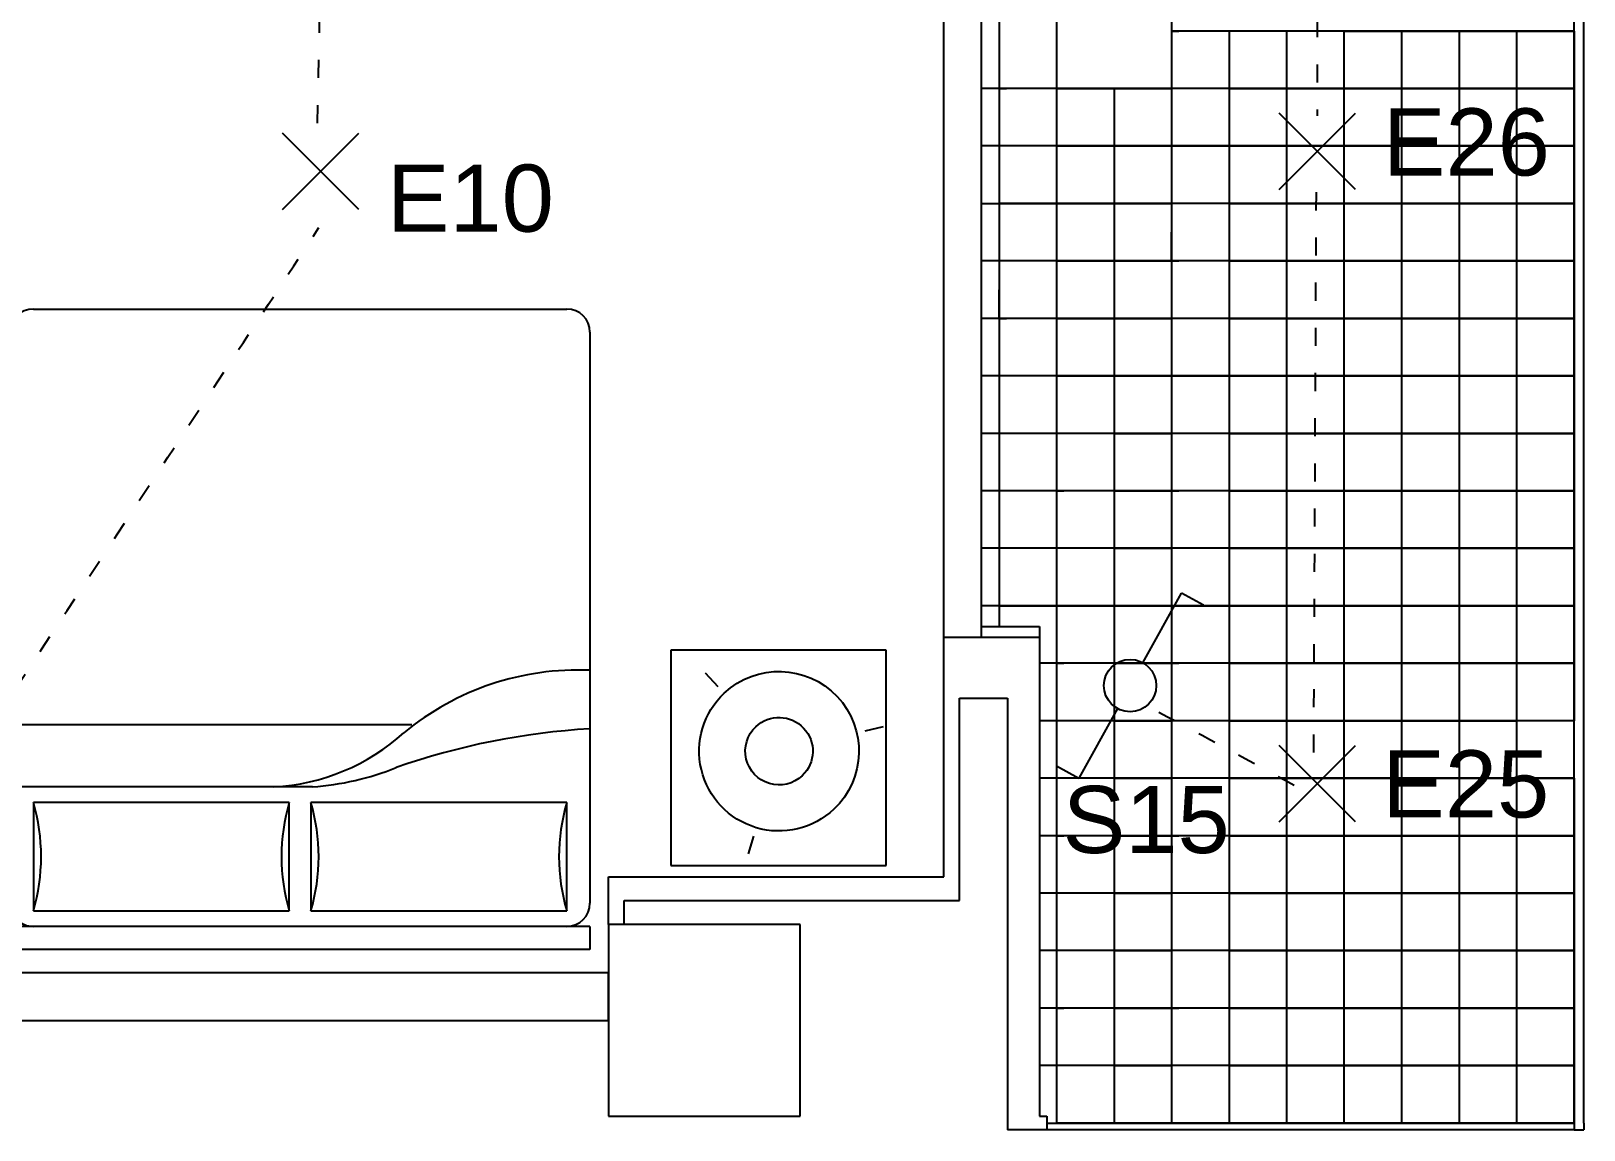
# Model space of a CAD drawing. Header units: millimetres. Extents: x 2377 to 4712, y -254 to 3188.
# Drawn here: x 4513.5 to 4565.1, y 1761.8 to 1798.3 of the extents above; entities that cross this region are included whole.
import ezdxf

# ---------------------------------------------------------------- set-up
doc = ezdxf.new("R2010")
doc.units = ezdxf.units.MM
doc.linetypes.add('ACAD_ISO03W100', pattern=[30, 12, -18])
doc.layers.add('C1', color=10, linetype='Continuous')
doc.layers.add('Mobiliario', color=254, linetype='Continuous')
doc.styles.get("Standard").update_dxf_attribs({"font": 'arial.ttf'})

# ---------------------------------------------------------------- blocks, each defined once
blk = doc.blocks.new('MHPLS012')
at = {"layer": 'Mobiliario'}
for p, q in [((-2.0238, 0.95), (-0.1524, 0.95)), ((-0.0762, 0.95), (-0.0762, -0.95)), ((-0.0762, 0.95), (0, 0.95)), ((0, 0.95), (0, -0.95)), ((-2.1, -0.8738), (-2.1, 0.8738)), ((-0.4826, 0.8738), (-0.4826, 0.0356)), ((-0.127, 0.8738), (-0.4826, 0.8738)), ((-0.127, 0.0356), (-0.127, 0.8738)), ((-0.7366, 0.3658), (-0.7366, -0.95)), ((-0.5334, 0.0406), (-0.5334, -0.95)), ((-0.4826, 0.0356), (-0.127, 0.0356)), ((-0.4826, -0.0356), (-0.4826, -0.8738)), ((-0.127, -0.0356), (-0.4826, -0.0356)), ((-0.127, -0.8738), (-0.127, -0.0356)), ((-0.4826, -0.8738), (-0.127, -0.8738)), ((-0.1524, -0.95), (-2.0238, -0.95)), ((-0.0762, -0.95), (0, -0.95))]:
    blk.add_line(p, q, dxfattribs=at)
for centre, radius, start, end in [((-2.0238, 0.8738), 0.0762, 90, 180), ((-0.0191, 0.9119), 0.8976, 177.5673, 219.5461), ((1.615, 1.0876), 2.343, 183.3665, 199.2534), ((-0.1524, 0.8738), 0.0762, 0, 90), ((-0.3048, 1.4834), 0.635, 253.7398, 286.2602), ((-1.2266, -0.1247), 0.6943, 3.1663, 42.0658), ((-1.4578, -0.0288), 0.927, 4.2918, 21.7676), ((-0.3048, -0.574), 0.635, 73.7398, 106.2602), ((-0.3048, 0.574), 0.635, 253.7398, 286.2602), ((-0.3048, -1.4834), 0.635, 73.7398, 106.2602), ((-2.0238, -0.8738), 0.0762, 180, 270), ((-0.1524, -0.8738), 0.0762, 270, 0)]:
    blk.add_arc(centre, radius, start, end, dxfattribs=at)
blk = doc.blocks.new('sl06-0')
at = {"layer": 'Mobiliario'}
for p, q in [((-0.3003, 0.2806, -1.5792), (-0.3003, -0.3175, -1.5792)), ((0.2978, 0.2806, -1.5792), (-0.3003, 0.2806, -1.5792)), ((0.2978, -0.3175, -1.5792), (0.2978, 0.2806, -1.5792)), ((-0.3003, -0.3175, -1.5792), (0.2978, -0.3175, -1.5792))]:
    blk.add_line(p, q, dxfattribs=at)
at = {"layer": 'Mobiliario', "linetype": 'ByBlock'}
for p, q in [((-0.169, 0.179, -1.5792), (-0.2046, 0.2168, -1.5792)), ((0.2395, 0.0568, -1.5792), (0.29, 0.0688, -1.5792)), ((-0.0706, -0.2358, -1.5792), (-0.0854, -0.2856, -1.5792))]:
    blk.add_line(p, q, dxfattribs=at)
at = {"layer": 'Mobiliario', "linetype": 'ByBlock', "extrusion": (0, 0, -1)}
for major_axis, start_param, end_param in [((-0.1568, -0.1568), 1.599693, 4.741285), ((-0.1568, -0.1568), -1.5419, 1.599693), ((-0.0663, -0.0663), 1.599693, 4.741285), ((-0.0663, -0.0663), -1.5419, 1.599693)]:
    blk.add_ellipse((0, 0, -1.5792), major_axis=major_axis, ratio=1, start_param=start_param, end_param=end_param, dxfattribs=at)

msp = doc.modelspace()

# ---------------------------------------------------------------- linework, layer by layer
for p, q in [((4564.735, 1762.024), (4564.735, 1894.013)), ((4565.065, 1762.024), (4565.065, 1894.013)), ((4543.819, 1778.155), (4543.819, 1809.96)), ((4545.067, 1778.155), (4545.067, 1809.96)), ((4545.652, 1802.098), (4545.652, 1794.465)), ((4547.56, 1802.098), (4547.56, 1794.465)), ((4551.377, 1800.19), (4551.377, 1798.282)), ((4547.56, 1798.282), (4547.56, 1796.373)), ((4547.56, 1798.282), (4547.56, 1794.465)), ((4551.377, 1798.282), (4551.62, 1798.282)), ((4553.285, 1798.282), (4551.377, 1798.282)), ((4551.377, 1798.282), (4551.377, 1796.373)), ((4551.377, 1798.282), (4551.377, 1794.465)), ((4555.193, 1798.282), (4553.285, 1798.282)), ((4553.285, 1798.282), (4553.285, 1796.373)), ((4557.101, 1798.282), (4555.193, 1798.282)), ((4555.193, 1798.282), (4555.193, 1796.373)), ((4559.01, 1798.282), (4557.101, 1798.282)), ((4557.101, 1798.282), (4557.101, 1796.373)), ((4557.101, 1798.282), (4559.01, 1798.282)), ((4560.918, 1798.282), (4559.01, 1798.282)), ((4559.01, 1798.282), (4559.01, 1796.373)), ((4559.01, 1798.282), (4560.918, 1798.282)), ((4562.826, 1798.282), (4560.918, 1798.282)), ((4560.918, 1798.282), (4560.918, 1796.373)), ((4560.918, 1798.282), (4562.826, 1798.282)), ((4564.735, 1798.282), (4562.826, 1798.282)), ((4562.826, 1798.282), (4562.826, 1796.373)), ((4562.826, 1798.282), (4564.735, 1798.282)), ((4564.735, 1798.282), (4564.735, 1796.373)), ((4547.56, 1796.373), (4545.067, 1796.373)), ((4545.652, 1796.373), (4545.895, 1796.373)), ((4545.652, 1796.373), (4545.652, 1794.465)), ((4545.652, 1796.373), (4545.652, 1792.557)), ((4549.468, 1796.373), (4547.56, 1796.373)), ((4547.56, 1796.373), (4547.56, 1794.465)), ((4547.56, 1796.373), (4549.468, 1796.373)), ((4551.377, 1796.373), (4549.468, 1796.373)), ((4549.468, 1796.373), (4549.468, 1794.465)), ((4549.468, 1796.373), (4551.377, 1796.373)), ((4553.285, 1796.373), (4551.377, 1796.373)), ((4551.377, 1796.373), (4551.377, 1794.465)), ((4555.193, 1796.373), (4553.285, 1796.373)), ((4553.285, 1796.373), (4553.285, 1794.465)), ((4553.285, 1796.373), (4555.193, 1796.373)), ((4557.101, 1796.373), (4555.193, 1796.373)), ((4555.193, 1796.373), (4555.193, 1794.465)), ((4555.193, 1796.373), (4557.101, 1796.373)), ((4559.01, 1796.373), (4557.101, 1796.373)), ((4557.101, 1796.373), (4557.101, 1794.465)), ((4557.101, 1796.373), (4559.01, 1796.373)), ((4560.918, 1796.373), (4559.01, 1796.373)), ((4559.01, 1796.373), (4559.01, 1794.465)), ((4559.01, 1796.373), (4560.918, 1796.373)), ((4562.826, 1796.373), (4560.918, 1796.373)), ((4560.918, 1796.373), (4560.918, 1794.465)), ((4560.918, 1796.373), (4562.826, 1796.373)), ((4564.735, 1796.373), (4562.826, 1796.373)), ((4562.826, 1796.373), (4562.826, 1794.465)), ((4562.826, 1796.373), (4564.735, 1796.373)), ((4564.735, 1796.373), (4564.735, 1794.465)), ((4547.56, 1794.465), (4545.067, 1794.465)), ((4549.468, 1794.465), (4547.56, 1794.465)), ((4547.56, 1794.465), (4547.56, 1792.557)), ((4547.56, 1794.465), (4549.468, 1794.465)), ((4551.377, 1794.465), (4549.468, 1794.465)), ((4549.468, 1794.465), (4549.468, 1792.557)), ((4549.468, 1794.465), (4551.377, 1794.465)), ((4553.285, 1794.465), (4551.377, 1794.465)), ((4551.377, 1794.465), (4551.377, 1779.199)), ((4551.377, 1794.465), (4553.285, 1794.465)), ((4551.377, 1794.465), (4551.377, 1792.557)), ((4555.193, 1794.465), (4553.285, 1794.465)), ((4553.285, 1794.465), (4553.285, 1792.557)), ((4553.285, 1794.465), (4555.193, 1794.465)), ((4557.101, 1794.465), (4555.193, 1794.465)), ((4555.193, 1794.465), (4555.193, 1792.557)), ((4555.193, 1794.465), (4557.101, 1794.465)), ((4559.01, 1794.465), (4557.101, 1794.465)), ((4557.101, 1794.465), (4557.101, 1792.557)), ((4557.101, 1794.465), (4559.01, 1794.465)), ((4560.918, 1794.465), (4559.01, 1794.465)), ((4559.01, 1794.465), (4559.01, 1792.557)), ((4559.01, 1794.465), (4560.918, 1794.465)), ((4562.826, 1794.465), (4560.918, 1794.465)), ((4560.918, 1794.465), (4560.918, 1792.557)), ((4560.918, 1794.465), (4562.826, 1794.465)), ((4564.735, 1794.465), (4562.826, 1794.465)), ((4562.826, 1794.465), (4562.826, 1792.557)), ((4562.826, 1794.465), (4564.735, 1794.465)), ((4564.735, 1794.465), (4564.735, 1792.557)), ((4545.067, 1792.557), (4547.56, 1792.557)), ((4547.56, 1792.557), (4545.652, 1792.557)), ((4545.652, 1792.557), (4545.652, 1790.648)), ((4549.468, 1792.557), (4547.56, 1792.557)), ((4547.56, 1792.557), (4547.56, 1790.648)), ((4547.56, 1792.557), (4549.468, 1792.557)), ((4551.377, 1792.557), (4549.468, 1792.557)), ((4549.468, 1792.557), (4549.468, 1790.648)), ((4549.468, 1792.557), (4551.377, 1792.557)), ((4553.285, 1792.557), (4551.377, 1792.557)), ((4551.377, 1792.557), (4551.377, 1790.648)), ((4551.377, 1792.557), (4551.377, 1790.648)), ((4555.193, 1792.557), (4553.285, 1792.557)), ((4553.285, 1792.557), (4553.285, 1790.648)), ((4553.285, 1792.557), (4555.193, 1792.557)), ((4557.101, 1792.557), (4555.193, 1792.557)), ((4555.193, 1792.557), (4555.193, 1790.648)), ((4555.193, 1792.557), (4557.101, 1792.557)), ((4559.01, 1792.557), (4557.101, 1792.557)), ((4557.101, 1792.557), (4557.101, 1790.648)), ((4557.101, 1792.557), (4559.01, 1792.557)), ((4560.918, 1792.557), (4559.01, 1792.557)), ((4559.01, 1792.557), (4559.01, 1790.648)), ((4559.01, 1792.557), (4560.918, 1792.557)), ((4562.826, 1792.557), (4560.918, 1792.557)), ((4560.918, 1792.557), (4560.918, 1790.648)), ((4560.918, 1792.557), (4562.826, 1792.557)), ((4564.735, 1792.557), (4562.826, 1792.557)), ((4562.826, 1792.557), (4562.826, 1790.648)), ((4562.826, 1792.557), (4564.735, 1792.557)), ((4564.735, 1792.557), (4564.735, 1790.648)), ((4551.377, 1790.649), (4551.377, 1791.601)), ((4547.56, 1790.648), (4545.067, 1790.648)), ((4545.652, 1790.648), (4545.652, 1788.74)), ((4549.468, 1790.648), (4547.56, 1790.648)), ((4547.56, 1790.648), (4547.56, 1788.74)), ((4547.56, 1790.648), (4549.468, 1790.648)), ((4551.377, 1790.648), (4549.468, 1790.648)), ((4549.468, 1790.648), (4549.468, 1788.74)), ((4549.468, 1790.648), (4551.377, 1790.648)), ((4551.377, 1790.648), (4551.62, 1790.648)), ((4553.285, 1790.648), (4551.377, 1790.648)), ((4551.377, 1790.648), (4551.377, 1788.74)), ((4551.377, 1790.648), (4551.377, 1786.832)), ((4551.377, 1790.648), (4551.377, 1788.74)), ((4555.193, 1790.648), (4553.285, 1790.648)), ((4553.285, 1790.648), (4553.285, 1788.74)), ((4553.285, 1790.648), (4555.193, 1790.648)), ((4557.101, 1790.648), (4555.193, 1790.648)), ((4555.193, 1790.648), (4555.193, 1788.74)), ((4555.193, 1790.648), (4557.101, 1790.648)), ((4559.01, 1790.648), (4557.101, 1790.648)), ((4557.101, 1790.648), (4557.101, 1788.74)), ((4557.101, 1790.648), (4559.01, 1790.648)), ((4560.918, 1790.648), (4559.01, 1790.648)), ((4559.01, 1790.648), (4559.01, 1788.74)), ((4559.01, 1790.648), (4560.918, 1790.648)), ((4562.826, 1790.648), (4560.918, 1790.648)), ((4560.918, 1790.648), (4560.918, 1788.74)), ((4560.918, 1790.648), (4562.826, 1790.648)), ((4564.735, 1790.648), (4562.826, 1790.648)), ((4562.826, 1790.648), (4562.826, 1788.74)), ((4562.826, 1790.648), (4564.735, 1790.648)), ((4564.735, 1790.648), (4564.735, 1788.74)), ((4545.652, 1788.741), (4545.652, 1789.692)), ((4547.56, 1788.74), (4545.067, 1788.74)), ((4545.652, 1788.74), (4545.895, 1788.74)), ((4545.652, 1788.74), (4545.652, 1786.832)), ((4549.468, 1788.74), (4547.56, 1788.74)), ((4547.56, 1788.74), (4547.56, 1786.832)), ((4547.56, 1788.74), (4549.468, 1788.74)), ((4551.377, 1788.74), (4549.468, 1788.74)), ((4549.468, 1788.74), (4549.468, 1786.832)), ((4549.468, 1788.74), (4551.377, 1788.74)), ((4553.285, 1788.74), (4551.377, 1788.74)), ((4551.377, 1788.74), (4551.377, 1786.832)), ((4555.193, 1788.74), (4553.285, 1788.74)), ((4553.285, 1788.74), (4553.285, 1786.832)), ((4553.285, 1788.74), (4555.193, 1788.74)), ((4557.101, 1788.74), (4555.193, 1788.74)), ((4555.193, 1788.74), (4555.193, 1786.832)), ((4555.193, 1788.74), (4557.101, 1788.74)), ((4559.01, 1788.74), (4557.101, 1788.74)), ((4557.101, 1788.74), (4557.101, 1786.832)), ((4557.101, 1788.74), (4559.01, 1788.74)), ((4560.918, 1788.74), (4559.01, 1788.74)), ((4559.01, 1788.74), (4559.01, 1786.832)), ((4559.01, 1788.74), (4560.918, 1788.74)), ((4562.826, 1788.74), (4560.918, 1788.74)), ((4560.918, 1788.74), (4560.918, 1786.832)), ((4560.918, 1788.74), (4562.826, 1788.74)), ((4564.735, 1788.74), (4562.826, 1788.74)), ((4562.826, 1788.74), (4562.826, 1786.832)), ((4562.826, 1788.74), (4564.735, 1788.74)), ((4564.735, 1788.74), (4564.735, 1786.832)), ((4547.56, 1786.832), (4545.067, 1786.832)), ((4547.56, 1786.832), (4545.652, 1786.832)), ((4545.652, 1786.832), (4545.652, 1779.199)), ((4549.468, 1786.832), (4547.56, 1786.832)), ((4547.56, 1786.832), (4547.56, 1779.199)), ((4547.56, 1786.832), (4549.468, 1786.832)), ((4549.468, 1786.832), (4547.56, 1786.832)), ((4547.56, 1786.832), (4549.468, 1786.832)), ((4551.377, 1786.832), (4549.468, 1786.832)), ((4549.468, 1786.832), (4549.468, 1784.924)), ((4549.468, 1786.832), (4551.377, 1786.832)), ((4551.377, 1786.832), (4549.468, 1786.832)), ((4549.468, 1786.832), (4551.377, 1786.832)), ((4553.285, 1786.832), (4551.377, 1786.832)), ((4551.377, 1786.832), (4551.377, 1779.199)), ((4551.377, 1786.832), (4553.285, 1786.832)), ((4551.377, 1786.832), (4551.377, 1784.924)), ((4555.193, 1786.832), (4553.285, 1786.832)), ((4553.285, 1786.832), (4553.285, 1784.924)), ((4553.285, 1786.832), (4555.193, 1786.832)), ((4557.101, 1786.832), (4555.193, 1786.832)), ((4555.193, 1786.832), (4555.193, 1784.924)), ((4555.193, 1786.832), (4557.101, 1786.832)), ((4559.01, 1786.832), (4557.101, 1786.832)), ((4557.101, 1786.832), (4557.101, 1784.924)), ((4557.101, 1786.832), (4559.01, 1786.832)), ((4560.918, 1786.832), (4559.01, 1786.832)), ((4559.01, 1786.832), (4559.01, 1784.924)), ((4559.01, 1786.832), (4560.918, 1786.832)), ((4562.826, 1786.832), (4560.918, 1786.832)), ((4560.918, 1786.832), (4560.918, 1784.924)), ((4560.918, 1786.832), (4562.826, 1786.832)), ((4564.735, 1786.832), (4562.826, 1786.832)), ((4562.826, 1786.832), (4562.826, 1784.924)), ((4562.826, 1786.832), (4564.735, 1786.832)), ((4564.735, 1786.832), (4564.735, 1784.924)), ((4547.56, 1784.924), (4545.067, 1784.924)), ((4549.468, 1784.924), (4547.56, 1784.924)), ((4547.56, 1784.924), (4547.56, 1783.015)), ((4551.377, 1784.924), (4549.468, 1784.924)), ((4549.468, 1784.924), (4549.468, 1783.015)), ((4549.468, 1784.924), (4551.377, 1784.924)), ((4553.285, 1784.924), (4551.377, 1784.924)), ((4551.377, 1784.924), (4551.377, 1783.015)), ((4551.377, 1784.924), (4551.377, 1783.015)), ((4555.193, 1784.924), (4553.285, 1784.924)), ((4553.285, 1784.924), (4553.285, 1783.015)), ((4553.285, 1784.924), (4555.193, 1784.924)), ((4557.101, 1784.924), (4555.193, 1784.924)), ((4555.193, 1784.924), (4555.193, 1783.015)), ((4555.193, 1784.924), (4557.101, 1784.924)), ((4559.01, 1784.924), (4557.101, 1784.924)), ((4557.101, 1784.924), (4557.101, 1783.015)), ((4557.101, 1784.924), (4559.01, 1784.924)), ((4560.918, 1784.924), (4559.01, 1784.924)), ((4559.01, 1784.924), (4559.01, 1783.015)), ((4559.01, 1784.924), (4560.918, 1784.924)), ((4562.826, 1784.924), (4560.918, 1784.924)), ((4560.918, 1784.924), (4560.918, 1783.015)), ((4560.918, 1784.924), (4562.826, 1784.924)), ((4564.735, 1784.924), (4562.826, 1784.924)), ((4562.826, 1784.924), (4562.826, 1783.015)), ((4562.826, 1784.924), (4564.735, 1784.924)), ((4564.735, 1784.924), (4564.735, 1783.015)), ((4547.56, 1783.015), (4545.067, 1783.015)), ((4547.56, 1783.015), (4547.803, 1783.015)), ((4549.468, 1783.015), (4547.56, 1783.015)), ((4547.56, 1783.015), (4547.56, 1781.107)), ((4547.56, 1783.015), (4547.56, 1779.199)), ((4551.377, 1783.015), (4549.468, 1783.015)), ((4549.468, 1783.015), (4549.468, 1781.107)), ((4549.468, 1783.015), (4551.377, 1783.015)), ((4551.377, 1783.015), (4551.62, 1783.015)), ((4553.285, 1783.015), (4551.377, 1783.015)), ((4551.377, 1783.015), (4551.377, 1781.107)), ((4551.377, 1783.015), (4551.377, 1779.199)), ((4551.377, 1783.015), (4551.377, 1781.107)), ((4555.193, 1783.015), (4553.285, 1783.015)), ((4553.285, 1783.015), (4553.285, 1781.107)), ((4553.285, 1783.015), (4555.193, 1783.015)), ((4557.101, 1783.015), (4555.193, 1783.015)), ((4555.193, 1783.015), (4555.193, 1781.107)), ((4555.193, 1783.015), (4557.101, 1783.015)), ((4559.01, 1783.015), (4557.101, 1783.015)), ((4557.101, 1783.015), (4557.101, 1781.107)), ((4557.101, 1783.015), (4559.01, 1783.015)), ((4560.918, 1783.015), (4559.01, 1783.015)), ((4559.01, 1783.015), (4559.01, 1781.107)), ((4559.01, 1783.015), (4560.918, 1783.015)), ((4562.826, 1783.015), (4560.918, 1783.015)), ((4560.918, 1783.015), (4560.918, 1781.107)), ((4560.918, 1783.015), (4562.826, 1783.015)), ((4564.735, 1783.015), (4562.826, 1783.015)), ((4562.826, 1783.015), (4562.826, 1781.107)), ((4562.826, 1783.015), (4564.735, 1783.015)), ((4564.735, 1783.015), (4564.735, 1781.107)), ((4547.56, 1781.107), (4545.067, 1781.107)), ((4549.468, 1781.107), (4547.56, 1781.107)), ((4551.377, 1781.107), (4549.468, 1781.107)), ((4549.468, 1781.107), (4549.468, 1779.199)), ((4549.468, 1781.107), (4551.377, 1781.107)), ((4553.285, 1781.107), (4551.377, 1781.107)), ((4551.377, 1781.107), (4551.377, 1779.199)), ((4555.193, 1781.107), (4553.285, 1781.107)), ((4553.285, 1781.107), (4553.285, 1779.199)), ((4553.285, 1781.107), (4555.193, 1781.107)), ((4557.101, 1781.107), (4555.193, 1781.107)), ((4555.193, 1781.107), (4555.193, 1779.199)), ((4555.193, 1781.107), (4557.101, 1781.107)), ((4559.01, 1781.107), (4557.101, 1781.107)), ((4557.101, 1781.107), (4557.101, 1779.199)), ((4557.101, 1781.107), (4559.01, 1781.107)), ((4560.918, 1781.107), (4559.01, 1781.107)), ((4559.01, 1781.107), (4559.01, 1779.199)), ((4559.01, 1781.107), (4560.918, 1781.107)), ((4562.826, 1781.107), (4560.918, 1781.107)), ((4560.918, 1781.107), (4560.918, 1779.199)), ((4560.918, 1781.107), (4562.826, 1781.107)), ((4564.735, 1781.107), (4562.826, 1781.107)), ((4562.826, 1781.107), (4562.826, 1779.199)), ((4562.826, 1781.107), (4564.735, 1781.107)), ((4564.735, 1781.107), (4564.735, 1779.199)), ((4549.468, 1779.199), (4545.067, 1779.199)), ((4545.652, 1779.199), (4545.652, 1778.515)), ((4547.56, 1779.199), (4545.652, 1779.199)), ((4545.652, 1779.199), (4547.56, 1779.199)), ((4547.56, 1779.199), (4547.56, 1777.291)), ((4549.468, 1779.199), (4547.56, 1779.199)), ((4547.56, 1779.199), (4549.468, 1779.199)), ((4549.468, 1779.199), (4547.56, 1779.199)), ((4551.377, 1779.199), (4549.468, 1779.199)), ((4549.468, 1779.199), (4549.468, 1777.291)), ((4549.468, 1779.199), (4551.377, 1779.199)), ((4551.377, 1779.199), (4549.468, 1779.199)), ((4549.468, 1779.199), (4551.377, 1779.199)), ((4551.377, 1779.199), (4549.468, 1779.199)), ((4549.468, 1779.199), (4551.377, 1779.199)), ((4553.285, 1779.199), (4551.377, 1779.199)), ((4551.377, 1779.199), (4553.285, 1779.199)), ((4553.285, 1779.199), (4551.377, 1779.199)), ((4551.377, 1779.199), (4551.377, 1777.291)), ((4551.377, 1779.199), (4551.377, 1777.291)), ((4555.193, 1779.199), (4553.285, 1779.199)), ((4553.285, 1779.199), (4555.193, 1779.199)), ((4555.193, 1779.199), (4553.285, 1779.199)), ((4553.285, 1779.199), (4553.285, 1777.291)), ((4553.285, 1779.199), (4555.193, 1779.199)), ((4557.101, 1779.199), (4555.193, 1779.199)), ((4555.193, 1779.199), (4557.101, 1779.199)), ((4557.101, 1779.199), (4555.193, 1779.199)), ((4555.193, 1779.199), (4555.193, 1777.291)), ((4555.193, 1779.199), (4557.101, 1779.199)), ((4559.01, 1779.199), (4557.101, 1779.199)), ((4557.101, 1779.199), (4559.01, 1779.199)), ((4559.01, 1779.199), (4557.101, 1779.199)), ((4557.101, 1779.199), (4557.101, 1777.291)), ((4557.101, 1779.199), (4559.01, 1779.199)), ((4560.918, 1779.199), (4559.01, 1779.199)), ((4559.01, 1779.199), (4560.918, 1779.199)), ((4560.918, 1779.199), (4559.01, 1779.199)), ((4559.01, 1779.199), (4559.01, 1777.291)), ((4559.01, 1779.199), (4560.918, 1779.199)), ((4562.826, 1779.199), (4560.918, 1779.199)), ((4560.918, 1779.199), (4562.826, 1779.199)), ((4562.826, 1779.199), (4560.918, 1779.199)), ((4560.918, 1779.199), (4560.918, 1777.291)), ((4560.918, 1779.199), (4562.826, 1779.199)), ((4564.735, 1779.199), (4562.826, 1779.199)), ((4562.826, 1779.199), (4564.735, 1779.199)), ((4564.735, 1779.199), (4562.826, 1779.199)), ((4562.826, 1779.199), (4562.826, 1777.291)), ((4562.826, 1779.199), (4564.735, 1779.199)), ((4564.735, 1779.199), (4564.735, 1777.291)), ((4543.819, 1770.204), (4543.819, 1778.155)), ((4543.819, 1778.155), (4547, 1778.155)), ((4545.067, 1778.155), (4545.067, 1778.515)), ((4545.067, 1778.515), (4547, 1778.515)), ((4545.067, 1778.155), (4547, 1778.155)), ((4545.067, 1778.155), (4547, 1778.155)), ((4547, 1778.515), (4547, 1762.253)), ((4549.468, 1777.291), (4547, 1777.291)), ((4547.56, 1777.291), (4547.803, 1777.291)), ((4547.56, 1777.291), (4547.56, 1775.382)), ((4547.56, 1777.291), (4547.56, 1773.474)), ((4551.377, 1777.291), (4549.468, 1777.291)), ((4549.468, 1777.291), (4549.468, 1767.749)), ((4549.468, 1777.291), (4551.377, 1777.291)), ((4551.377, 1777.291), (4551.62, 1777.291)), ((4553.285, 1777.291), (4551.377, 1777.291)), ((4551.377, 1777.291), (4551.377, 1775.382)), ((4551.377, 1777.291), (4551.377, 1767.749)), ((4555.193, 1777.291), (4553.285, 1777.291)), ((4553.285, 1777.291), (4553.285, 1767.749)), ((4553.285, 1777.291), (4555.193, 1777.291)), ((4557.101, 1777.291), (4555.193, 1777.291)), ((4555.193, 1777.291), (4555.193, 1767.749)), ((4555.193, 1777.291), (4557.101, 1777.291)), ((4559.01, 1777.291), (4557.101, 1777.291)), ((4557.101, 1777.291), (4557.101, 1767.749)), ((4557.101, 1777.291), (4559.01, 1777.291)), ((4560.918, 1777.291), (4559.01, 1777.291)), ((4559.01, 1777.291), (4559.01, 1767.749)), ((4559.01, 1777.291), (4560.918, 1777.291)), ((4562.826, 1777.291), (4560.918, 1777.291)), ((4560.918, 1777.291), (4560.918, 1767.749)), ((4560.918, 1777.291), (4562.826, 1777.291)), ((4564.735, 1777.291), (4562.826, 1777.291)), ((4562.826, 1777.291), (4562.826, 1767.749)), ((4562.826, 1777.291), (4564.735, 1777.291)), ((4564.735, 1777.291), (4564.735, 1775.382)), ((4544.34, 1769.409), (4544.34, 1776.129)), ((4544.34, 1776.129), (4545.93, 1776.129)), ((4545.93, 1776.129), (4545.93, 1761.795)), ((4547.56, 1775.382), (4547, 1775.382)), ((4549.468, 1775.382), (4547.56, 1775.382)), ((4551.377, 1775.382), (4549.468, 1775.382)), ((4549.468, 1775.382), (4551.377, 1775.382)), ((4553.285, 1775.382), (4551.377, 1775.382)), ((4555.193, 1775.382), (4553.285, 1775.382)), ((4553.285, 1775.382), (4555.193, 1775.382)), ((4557.101, 1775.382), (4555.193, 1775.382)), ((4555.193, 1775.382), (4557.101, 1775.382)), ((4559.01, 1775.382), (4557.101, 1775.382)), ((4557.101, 1775.382), (4559.01, 1775.382)), ((4560.918, 1775.382), (4559.01, 1775.382)), ((4559.01, 1775.382), (4560.918, 1775.382)), ((4562.826, 1775.382), (4560.918, 1775.382)), ((4560.918, 1775.382), (4562.826, 1775.382)), ((4564.735, 1775.382), (4562.826, 1775.382)), ((4549.468, 1773.474), (4547, 1773.474)), ((4547.56, 1773.474), (4547.56, 1771.566)), ((4551.377, 1773.474), (4549.468, 1773.474)), ((4549.468, 1773.474), (4549.468, 1771.566)), ((4549.468, 1773.474), (4551.377, 1773.474)), ((4553.285, 1773.474), (4551.377, 1773.474)), ((4551.377, 1773.474), (4551.377, 1771.566)), ((4551.377, 1773.474), (4551.377, 1771.566)), ((4555.193, 1773.474), (4553.285, 1773.474)), ((4553.285, 1773.474), (4553.285, 1771.566)), ((4553.285, 1773.474), (4555.193, 1773.474)), ((4557.101, 1773.474), (4555.193, 1773.474)), ((4555.193, 1773.474), (4555.193, 1771.566)), ((4555.193, 1773.474), (4557.101, 1773.474)), ((4559.01, 1773.474), (4557.101, 1773.474)), ((4557.101, 1773.474), (4557.101, 1771.566)), ((4557.101, 1773.474), (4559.01, 1773.474)), ((4560.918, 1773.474), (4559.01, 1773.474)), ((4559.01, 1773.474), (4559.01, 1771.566)), ((4559.01, 1773.474), (4560.918, 1773.474)), ((4562.826, 1773.474), (4560.918, 1773.474)), ((4560.918, 1773.474), (4560.918, 1771.566)), ((4560.918, 1773.474), (4562.826, 1773.474)), ((4564.735, 1773.474), (4562.826, 1773.474)), ((4562.826, 1773.474), (4562.826, 1771.566)), ((4562.826, 1773.474), (4564.735, 1773.474)), ((4564.735, 1773.474), (4564.735, 1771.566)), ((4549.468, 1771.566), (4547, 1771.566)), ((4547.56, 1771.566), (4547.803, 1771.566)), ((4547.56, 1771.566), (4547.56, 1769.657)), ((4547.56, 1771.566), (4547.56, 1767.749)), ((4551.377, 1771.566), (4549.468, 1771.566)), ((4549.468, 1771.566), (4549.468, 1769.657)), ((4549.468, 1771.566), (4551.377, 1771.566)), ((4551.377, 1771.566), (4551.62, 1771.566)), ((4553.285, 1771.566), (4551.377, 1771.566)), ((4551.377, 1771.566), (4551.377, 1769.657)), ((4551.377, 1771.566), (4551.377, 1769.657)), ((4555.193, 1771.566), (4553.285, 1771.566)), ((4553.285, 1771.566), (4553.285, 1769.657)), ((4553.285, 1771.566), (4555.193, 1771.566)), ((4557.101, 1771.566), (4555.193, 1771.566)), ((4555.193, 1771.566), (4555.193, 1769.657)), ((4555.193, 1771.566), (4557.101, 1771.566)), ((4559.01, 1771.566), (4557.101, 1771.566)), ((4557.101, 1771.566), (4557.101, 1769.657)), ((4557.101, 1771.566), (4559.01, 1771.566)), ((4560.918, 1771.566), (4559.01, 1771.566)), ((4559.01, 1771.566), (4559.01, 1769.657)), ((4559.01, 1771.566), (4560.918, 1771.566)), ((4562.826, 1771.566), (4560.918, 1771.566)), ((4560.918, 1771.566), (4560.918, 1769.657)), ((4560.918, 1771.566), (4562.826, 1771.566)), ((4564.735, 1771.566), (4562.826, 1771.566)), ((4562.826, 1771.566), (4562.826, 1769.657)), ((4562.826, 1771.566), (4564.735, 1771.566)), ((4564.735, 1771.566), (4564.735, 1769.657)), ((4532.687, 1768.614), (4532.687, 1770.204)), ((4532.687, 1770.204), (4543.819, 1770.204)), ((4533.208, 1768.614), (4533.208, 1769.409)), ((4533.208, 1769.409), (4544.34, 1769.409)), ((4547.56, 1769.657), (4547, 1769.657)), ((4549.468, 1769.657), (4547.56, 1769.657)), ((4551.377, 1769.657), (4549.468, 1769.657)), ((4549.468, 1769.657), (4551.377, 1769.657)), ((4553.285, 1769.657), (4551.377, 1769.657)), ((4555.193, 1769.657), (4553.285, 1769.657)), ((4553.285, 1769.657), (4555.193, 1769.657)), ((4557.101, 1769.657), (4555.193, 1769.657)), ((4555.193, 1769.657), (4557.101, 1769.657)), ((4559.01, 1769.657), (4557.101, 1769.657)), ((4557.101, 1769.657), (4559.01, 1769.657)), ((4560.918, 1769.657), (4559.01, 1769.657)), ((4559.01, 1769.657), (4560.918, 1769.657)), ((4562.826, 1769.657), (4560.918, 1769.657)), ((4560.918, 1769.657), (4562.826, 1769.657)), ((4564.735, 1769.657), (4562.826, 1769.657)), ((4562.826, 1769.657), (4564.735, 1769.657)), ((4564.735, 1769.657), (4564.735, 1767.749)), ((4532.687, 1768.614), (4532.687, 1762.253)), ((4539.048, 1768.614), (4532.687, 1768.614)), ((4539.048, 1762.253), (4539.048, 1768.614)), ((4549.468, 1767.749), (4547, 1767.749)), ((4547.56, 1767.749), (4547.56, 1765.841)), ((4551.377, 1767.749), (4549.468, 1767.749)), ((4549.468, 1767.749), (4549.468, 1765.841)), ((4549.468, 1767.749), (4551.377, 1767.749)), ((4553.285, 1767.749), (4551.377, 1767.749)), ((4551.377, 1767.749), (4551.377, 1765.841)), ((4551.377, 1767.749), (4551.377, 1765.841)), ((4555.193, 1767.749), (4553.285, 1767.749)), ((4553.285, 1767.749), (4553.285, 1765.841)), ((4553.285, 1767.749), (4555.193, 1767.749)), ((4557.101, 1767.749), (4555.193, 1767.749)), ((4555.193, 1767.749), (4555.193, 1765.841)), ((4555.193, 1767.749), (4557.101, 1767.749)), ((4559.01, 1767.749), (4557.101, 1767.749)), ((4557.101, 1767.749), (4557.101, 1765.841)), ((4557.101, 1767.749), (4559.01, 1767.749)), ((4560.918, 1767.749), (4559.01, 1767.749)), ((4559.01, 1767.749), (4559.01, 1765.841)), ((4559.01, 1767.749), (4560.918, 1767.749)), ((4562.826, 1767.749), (4560.918, 1767.749)), ((4560.918, 1767.749), (4560.918, 1765.841)), ((4560.918, 1767.749), (4562.826, 1767.749)), ((4564.735, 1767.749), (4562.826, 1767.749)), ((4562.826, 1767.749), (4562.826, 1765.841)), ((4562.826, 1767.749), (4564.735, 1767.749)), ((4564.735, 1767.749), (4564.735, 1765.841)), ((4512.37, 1767.024), (4532.687, 1767.024)), ((4532.687, 1765.433), (4532.687, 1767.024)), ((4549.468, 1765.841), (4547, 1765.841)), ((4547.56, 1765.841), (4547.803, 1765.841)), ((4547.56, 1765.841), (4547.56, 1763.933)), ((4547.56, 1765.841), (4547.56, 1762.024)), ((4551.377, 1765.841), (4549.468, 1765.841)), ((4549.468, 1765.841), (4549.468, 1763.933)), ((4549.468, 1765.841), (4551.377, 1765.841)), ((4551.377, 1765.841), (4551.62, 1765.841)), ((4553.285, 1765.841), (4551.377, 1765.841)), ((4551.377, 1765.841), (4551.377, 1763.933)), ((4551.377, 1765.841), (4551.377, 1762.024)), ((4551.377, 1765.841), (4551.377, 1763.933)), ((4555.193, 1765.841), (4553.285, 1765.841)), ((4553.285, 1765.841), (4553.285, 1763.933)), ((4553.285, 1765.841), (4555.193, 1765.841)), ((4557.101, 1765.841), (4555.193, 1765.841)), ((4555.193, 1765.841), (4555.193, 1763.933)), ((4555.193, 1765.841), (4557.101, 1765.841)), ((4559.01, 1765.841), (4557.101, 1765.841)), ((4557.101, 1765.841), (4557.101, 1763.933)), ((4557.101, 1765.841), (4559.01, 1765.841)), ((4560.918, 1765.841), (4559.01, 1765.841)), ((4559.01, 1765.841), (4559.01, 1763.933)), ((4559.01, 1765.841), (4560.918, 1765.841)), ((4562.826, 1765.841), (4560.918, 1765.841)), ((4560.918, 1765.841), (4560.918, 1763.933)), ((4560.918, 1765.841), (4562.826, 1765.841)), ((4564.735, 1765.841), (4562.826, 1765.841)), ((4562.826, 1765.841), (4562.826, 1763.933)), ((4562.826, 1765.841), (4564.735, 1765.841)), ((4564.735, 1765.841), (4564.735, 1763.933)), ((4480.39, 1765.433), (4532.687, 1765.433)), ((4547.56, 1763.933), (4547, 1763.933)), ((4549.468, 1763.933), (4547.56, 1763.933)), ((4551.377, 1763.933), (4549.468, 1763.933)), ((4549.468, 1763.933), (4549.468, 1762.024)), ((4549.468, 1763.933), (4551.377, 1763.933)), ((4553.285, 1763.933), (4551.377, 1763.933)), ((4551.377, 1763.933), (4551.377, 1762.024)), ((4555.193, 1763.933), (4553.285, 1763.933)), ((4553.285, 1763.933), (4553.285, 1762.024)), ((4553.285, 1763.933), (4555.193, 1763.933)), ((4557.101, 1763.933), (4555.193, 1763.933)), ((4555.193, 1763.933), (4555.193, 1762.024)), ((4555.193, 1763.933), (4557.101, 1763.933)), ((4559.01, 1763.933), (4557.101, 1763.933)), ((4557.101, 1763.933), (4557.101, 1762.024)), ((4557.101, 1763.933), (4559.01, 1763.933)), ((4560.918, 1763.933), (4559.01, 1763.933)), ((4559.01, 1763.933), (4559.01, 1762.024)), ((4559.01, 1763.933), (4560.918, 1763.933)), ((4562.826, 1763.933), (4560.918, 1763.933)), ((4560.918, 1763.933), (4560.918, 1762.024)), ((4560.918, 1763.933), (4562.826, 1763.933)), ((4564.735, 1763.933), (4562.826, 1763.933)), ((4562.826, 1763.933), (4562.826, 1762.024)), ((4562.826, 1763.933), (4564.735, 1763.933)), ((4564.735, 1763.933), (4564.735, 1762.024)), ((4532.687, 1762.253), (4539.048, 1762.253)), ((4547, 1762.253), (4547.242, 1762.253)), ((4547.242, 1762.253), (4547.242, 1761.795)), ((4564.735, 1761.795), (4545.93, 1761.795)), ((4547.242, 1762.024), (4564.735, 1762.024)), ((4551.377, 1762.024), (4547.56, 1762.024)), ((4549.468, 1762.024), (4547.56, 1762.024)), ((4547.56, 1762.024), (4549.468, 1762.024)), ((4551.377, 1762.024), (4549.468, 1762.024)), ((4549.468, 1762.024), (4551.377, 1762.024)), ((4553.285, 1762.024), (4551.377, 1762.024)), ((4551.377, 1762.024), (4553.285, 1762.024)), ((4555.193, 1762.024), (4553.285, 1762.024)), ((4553.285, 1762.024), (4555.193, 1762.024)), ((4557.101, 1762.024), (4555.193, 1762.024)), ((4555.193, 1762.024), (4557.101, 1762.024)), ((4559.01, 1762.024), (4557.101, 1762.024)), ((4557.101, 1762.024), (4559.01, 1762.024)), ((4560.918, 1762.024), (4559.01, 1762.024)), ((4559.01, 1762.024), (4560.918, 1762.024)), ((4562.826, 1762.024), (4560.918, 1762.024)), ((4560.918, 1762.024), (4562.826, 1762.024)), ((4564.735, 1762.024), (4562.826, 1762.024)), ((4562.826, 1762.024), (4564.735, 1762.024)), ((4564.735, 1762.024), (4564.735, 1761.795)), ((4564.735, 1761.795), (4565.065, 1761.795)), ((4565.065, 1762.024), (4565.065, 1761.795))]:
    msp.add_line(p, q)
at = {"layer": 'C1', "transparency": 33554687}
for p, q in [((4557.485, 1793.018), (4554.947, 1795.556)), ((4554.947, 1793.018), (4557.485, 1795.556)), ((4557.485, 1772.027), (4554.947, 1774.565)), ((4554.947, 1772.027), (4557.485, 1774.565))]:
    msp.add_line(p, q, dxfattribs=at)
at = {"layer": 'C1'}
for p, q in [((4524.404, 1792.357), (4521.866, 1794.895)), ((4521.866, 1792.357), (4524.404, 1794.895))]:
    msp.add_line(p, q, dxfattribs=at)
at = {"layer": 'C1', "color": 1, "transparency": 33554687}
for p, q in [((4550.422, 1777.308), (4551.706, 1779.623)), ((4552.442, 1779.215), (4551.706, 1779.623)), ((4549.58, 1775.789), (4548.296, 1773.474)), ((4547.56, 1773.882), (4548.296, 1773.474))]:
    msp.add_line(p, q, dxfattribs=at)
msp.add_circle((4550.001, 1776.548), 0.869, dxfattribs=at)
at = {"layer": 'C1', "linetype": 'ACAD_ISO03W100', "ltscale": 0.05, "transparency": 33554687}
for points in [[(4556.17, 1812.176), (4556.216, 1795.469)], [(4523.035, 1795.225), (4523.305, 1807.83)], [(4556.096, 1774.328), (4556.186, 1792.997)], [(4509.702, 1771.41), (4523.079, 1791.759)], [(4550.961, 1775.671), (4555.533, 1773.202)]]:
    msp.add_spline(points, degree=3, dxfattribs=at)

# ---------------------------------------------------------------- block references
at = {"layer": 'Mobiliario', "xscale": 10.12903132443663, "yscale": 10.12903132443663, "zscale": 10.12903132443663, "rotation": 270}
msp.add_blockref('MHPLS012', (4522.453, 1767.781), dxfattribs=at)
at = {"layer": 'Mobiliario', "xscale": 11.94883811648324, "yscale": 11.94883811648324, "zscale": 11.94883811648324}
msp.add_blockref('sl06-0', (4538.35, 1774.37, 18.869), dxfattribs=at)

# ---------------------------------------------------------------- texts
at = {"layer": 'C1', "color": 165, "linetype": 'ACAD_ISO03W100', "true_color": 0x5e67af, "transparency": 33554687, "char_height": 2.2296, "attachment_point": 1}
for s, insert in [('{\\C256;E26}', (4558.393, 1795.714)), ('{\\C256;E10}', (4525.336, 1793.849)), ('{\\C256;E25}', (4558.371, 1774.399)), ('{\\C256;S15}', (4547.766, 1773.218))]:
    msp.add_mtext_dynamic_manual_height_columns(s, width=13.15217, gutter_width=11.148, heights=[0], dxfattribs=dict(at, insert=insert))

doc.saveas('drawing.dxf')
